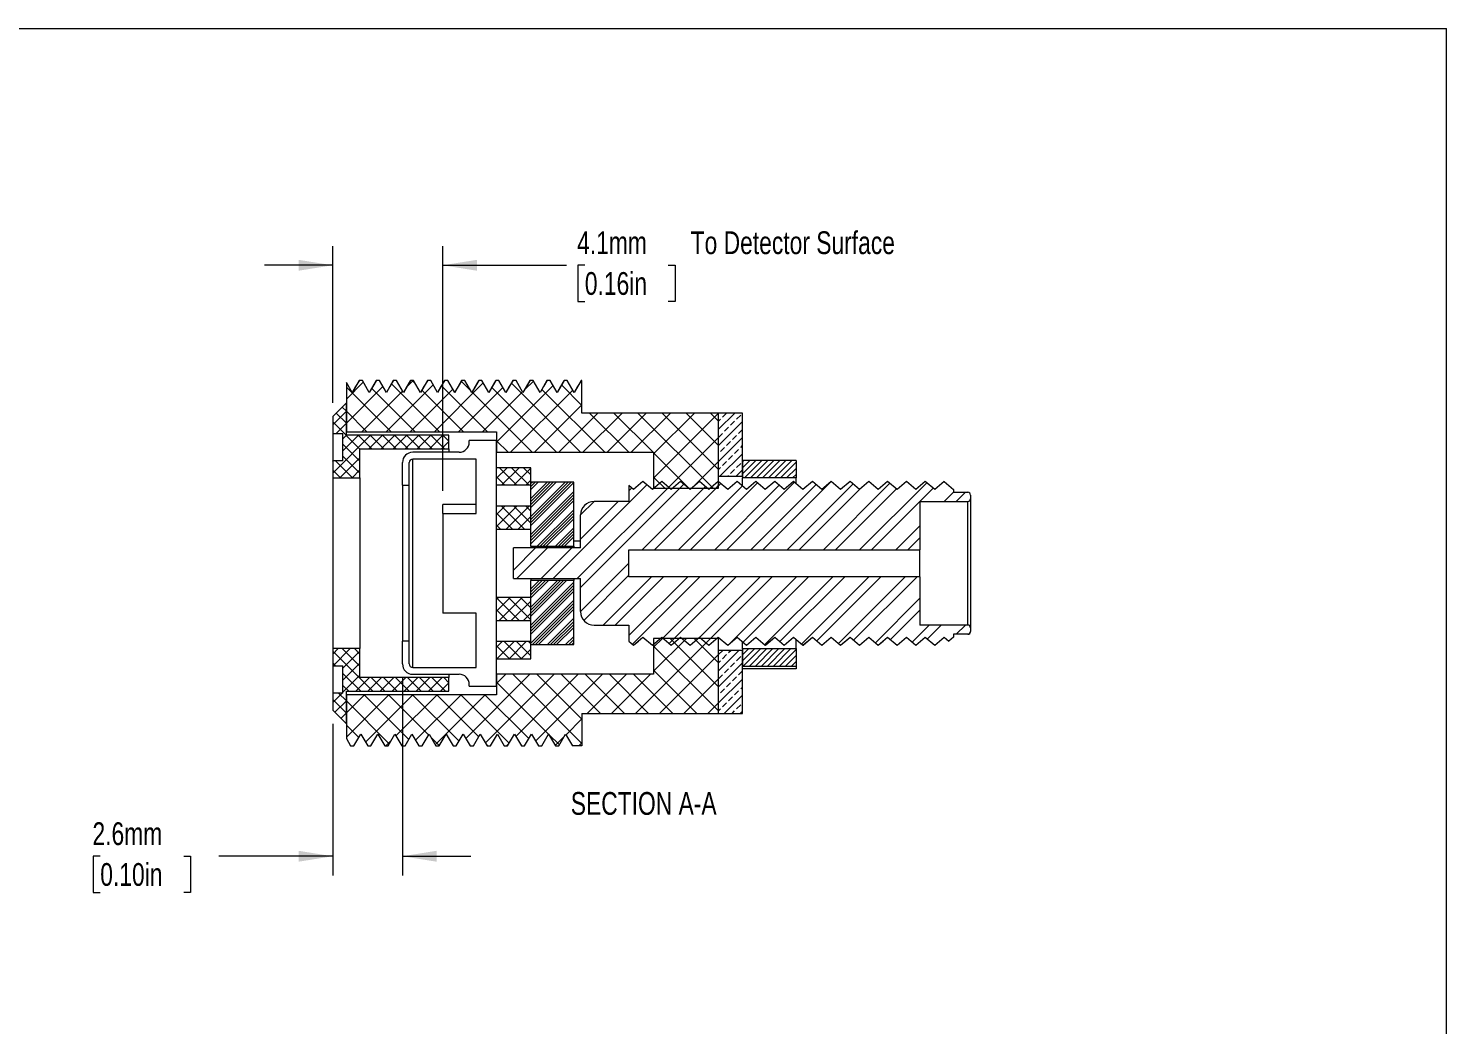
# Model space of a CAD drawing. Header units: millimetres. Extents: x 1 to 111, y 0 to 86.
# Drawn here: x 58.4 to 111.2, y 48.8 to 85.9 of the extents above; entities that cross this region are included whole.
import ezdxf

# ---------------------------------------------------------------- set-up
doc = ezdxf.new("R2010")
doc.units = ezdxf.units.MM
doc.header["$LTSCALE"] = 0.4
doc.styles.add('SLDTEXTSTYLE0', font='TXT', dxfattribs={"width": 0.75})
doc.dimstyles.new('SLDDIMSTYLE2', dxfattribs={"dimtxt": 0.846667, "dimasz": 1.27, "dimexe": 0, "dimexo": 0.0625, "dimgap": 0.211667, "dimtad": 0, "dimtih": 1, "dimtoh": 1, "dimdec": 1, "dimrnd": 1e-09, "dimzin": 12, "dimdsep": 46, "dimtxsty": 'SLDTEXTSTYLE0', "dimsah": 1, "dimcen": 0.09, "dimadec": 0, "dimazin": 3, "dimtfac": 1, "dimtdec": 1, "dimtmove": 0, "dimatfit": 0, "dimfxl": 1, "dimfrac": 2, "dimtolj": 1, "dimtzin": 12, "dimarcsym": 0})

# ---------------------------------------------------------------- blocks, each defined once
blk = doc.blocks.new('_D_8')
at = {"color": 7, "linetype": 'Continuous', "lineweight": 0}
for p, q in [((69.764, 71.93), (69.764, 77.757)), ((73.86, 68.652), (73.86, 77.757)), ((69.764, 77.046), (67.224, 77.046)), ((73.86, 77.046), (78.455, 77.046)), ((79.142, 77.046), (78.885, 77.046)), ((78.885, 77.046), (78.885, 75.701)), ((82.245, 77.046), (82.503, 77.046)), ((82.503, 77.046), (82.503, 75.701)), ((78.885, 75.701), (79.142, 75.701)), ((82.503, 75.701), (82.245, 75.701))]:
    blk.add_line(p, q, dxfattribs=at)
for points in [[(69.764, 77.046), (68.494, 77.249), (68.494, 76.843)], [(73.86, 77.046), (75.13, 76.843), (75.13, 77.249)]]:
    blk.add_solid(points, dxfattribs=at)
at = {"color": 7, "linetype": 'Continuous', "lineweight": 0, "attachment_point": 1, "style": 'SLDTEXTSTYLE0'}
for s, insert, char_height in [('4.1mm', (78.854, 78.309), 0.8467), ('To Detector Surface', (83.078, 78.309), 0.84667), ('0.16in', (79.142, 76.792), 0.8467)]:
    blk.add_mtext(s, dxfattribs=dict(at, insert=insert, char_height=char_height))
blk = doc.blocks.new('_D_9')
at = {"color": 7, "linetype": 'Continuous', "lineweight": 0}
for p, q in [((72.36, 61.707), (72.36, 54.353)), ((69.764, 59.992), (69.764, 54.353)), ((61.119, 55.064), (60.861, 55.064)), ((60.861, 55.064), (60.861, 53.718)), ((64.222, 55.064), (64.479, 55.064)), ((64.479, 55.064), (64.479, 53.718)), ((69.764, 55.064), (65.533, 55.064)), ((72.36, 55.064), (74.9, 55.064)), ((60.861, 53.718), (61.119, 53.718)), ((64.479, 53.718), (64.222, 53.718))]:
    blk.add_line(p, q, dxfattribs=at)
for points in [[(69.764, 55.064), (68.494, 55.267), (68.494, 54.861)], [(72.36, 55.064), (73.63, 54.861), (73.63, 55.267)]]:
    blk.add_solid(points, dxfattribs=at)
at = {"color": 7, "linetype": 'Continuous', "lineweight": 0, "char_height": 0.8467, "attachment_point": 1, "style": 'SLDTEXTSTYLE0'}
for s, insert in [('2.6mm', (60.83, 56.327)), ('0.10in', (61.119, 54.81))]:
    blk.add_mtext(s, dxfattribs=dict(at, insert=insert))

msp = doc.modelspace()

# ---------------------------------------------------------------- hatches: boundary and pattern name
at = {"linetype": 'Continuous', "lineweight": 0}
h = msp.add_hatch(dxfattribs=at)
h.set_pattern_fill('ANSI37', scale=0.2, style=0)
h.paths.add_polyline_path([(72.654, 72.756), (72.397, 72.311), (72.14, 72.756), (72.019, 72.756), (71.762, 72.311), (71.505, 72.756), (71.384, 72.756), (71.127, 72.311), (70.87, 72.756), (70.749, 72.756), (70.492, 72.311), (70.272, 72.691), (70.272, 70.851), (75.86, 70.851), (75.86, 70.089), (81.702, 70.089), (81.702, 68.755), (84.115, 68.755), (84.115, 71.549), (82.338, 71.549), (81.725, 71.549), (81.536, 71.549), (80.971, 71.549), (79.035, 71.549), (79.035, 72.756), (79.004, 72.756), (78.747, 72.311), (78.49, 72.756), (78.369, 72.756), (78.112, 72.311), (77.855, 72.756), (77.734, 72.756), (77.477, 72.311), (77.22, 72.756), (77.099, 72.756), (76.842, 72.311), (76.585, 72.756), (76.464, 72.756), (76.207, 72.311), (75.95, 72.756), (75.829, 72.756), (75.572, 72.311), (75.315, 72.756), (75.194, 72.756), (74.937, 72.311), (74.68, 72.756), (74.559, 72.756), (74.302, 72.311), (74.045, 72.756), (73.924, 72.756), (73.667, 72.311), (73.41, 72.756), (73.289, 72.756), (73.032, 72.311), (72.775, 72.756)], flags=0)
h = msp.add_hatch(dxfattribs=at)
h.set_pattern_fill('ANSI37', scale=0.1, style=0)
h.paths.add_polyline_path([(74.082, 70.724), (70.272, 70.724), (70.272, 71.93), (69.764, 71.422), (69.764, 70.787), (70.145, 70.787), (70.145, 69.771), (69.764, 69.771), (69.764, 69.136), (70.78, 69.136), (70.78, 70.216), (74.082, 70.216)], flags=0)
h = msp.add_hatch(dxfattribs=at)
h.set_pattern_fill('ANSI33', scale=0.0666667, style=0)
h.paths.add_polyline_path([(85.004, 69.187), (85.004, 71.549), (84.115, 71.549), (84.115, 69.187)], flags=0)
h = msp.add_hatch(dxfattribs=at)
h.set_pattern_fill('ANSI31', scale=0.05, style=0)
h.paths.add_polyline_path([(87.004, 69.136), (87.004, 69.785), (85.004, 69.785), (85.004, 69.136)], flags=0)
h = msp.add_hatch(dxfattribs=at)
h.set_pattern_fill('ANSI37', scale=0.1, style=0)
h.paths.add_polyline_path([(77.13, 68.876), (77.13, 69.517), (75.86, 69.517), (75.86, 68.876)], flags=0)
h = msp.add_hatch(dxfattribs=at)
h.set_pattern_fill('ANSI32', scale=0.1, style=0)
edge = h.paths.add_edge_path(flags=0)
edge.add_line((92.855, 68.601), (92.855, 68.711))
edge.add_line((92.855, 68.711), (92.505, 69.005))
edge.add_line((92.505, 69.005), (92.155, 68.711))
edge.add_line((92.155, 68.711), (91.805, 69.005))
edge.add_line((91.805, 69.005), (91.455, 68.711))
edge.add_line((91.455, 68.711), (91.105, 69.005))
edge.add_line((91.105, 69.005), (90.755, 68.711))
edge.add_line((90.755, 68.711), (90.405, 69.005))
edge.add_line((90.405, 69.005), (90.055, 68.711))
edge.add_line((90.055, 68.711), (89.705, 69.005))
edge.add_line((89.705, 69.005), (89.355, 68.711))
edge.add_line((89.355, 68.711), (89.005, 69.005))
edge.add_line((89.005, 69.005), (88.655, 68.711))
edge.add_line((88.655, 68.711), (88.305, 69.005))
edge.add_line((88.305, 69.005), (87.955, 68.711))
edge.add_line((87.955, 68.711), (87.605, 69.005))
edge.add_line((87.605, 69.005), (87.255, 68.711))
edge.add_line((87.255, 68.711), (86.905, 69.005))
edge.add_line((86.905, 69.005), (86.555, 68.711))
edge.add_line((86.555, 68.711), (86.205, 69.005))
edge.add_line((86.205, 69.005), (85.855, 68.711))
edge.add_line((85.855, 68.711), (85.505, 69.005))
edge.add_line((85.505, 69.005), (85.155, 68.711))
edge.add_line((85.155, 68.711), (84.805, 69.005))
edge.add_line((84.805, 69.005), (84.455, 68.711))
edge.add_line((84.455, 68.711), (84.105, 69.005))
edge.add_line((84.105, 69.005), (83.755, 68.711))
edge.add_line((83.755, 68.711), (83.405, 69.005))
edge.add_line((83.405, 69.005), (83.055, 68.711))
edge.add_line((83.055, 68.711), (82.705, 69.005))
edge.add_line((82.705, 69.005), (82.355, 68.711))
edge.add_line((82.355, 68.711), (82.005, 69.005))
edge.add_line((82.005, 69.005), (81.655, 68.711))
edge.add_line((81.655, 68.711), (81.305, 69.005))
edge.add_line((81.305, 69.005), (80.955, 68.711))
edge.add_line((80.955, 68.711), (80.785, 68.854))
edge.add_line((80.785, 68.854), (80.785, 68.259))
edge.add_line((80.785, 68.259), (79.485, 68.259))
edge.add_arc((79.485, 67.759), 0.5, 90, 180)
edge.add_line((78.985, 67.759), (78.985, 66.533))
edge.add_line((78.985, 66.533), (76.485, 66.533))
edge.add_line((76.485, 66.533), (76.485, 65.39))
edge.add_line((76.485, 65.39), (78.985, 65.39))
edge.add_line((78.985, 65.39), (78.985, 64.163))
edge.add_arc((79.485, 64.163), 0.5, 180, 270)
edge.add_line((79.485, 63.663), (80.785, 63.663))
edge.add_line((80.785, 63.663), (80.785, 63.06))
edge.add_line((80.785, 63.06), (80.955, 62.917))
edge.add_line((80.955, 62.917), (81.305, 63.211))
edge.add_line((81.305, 63.211), (81.655, 62.917))
edge.add_line((81.655, 62.917), (82.005, 63.211))
edge.add_line((82.005, 63.211), (82.355, 62.917))
edge.add_line((82.355, 62.917), (82.705, 63.211))
edge.add_line((82.705, 63.211), (83.055, 62.917))
edge.add_line((83.055, 62.917), (83.405, 63.211))
edge.add_line((83.405, 63.211), (83.755, 62.917))
edge.add_line((83.755, 62.917), (84.105, 63.211))
edge.add_line((84.105, 63.211), (84.455, 62.917))
edge.add_line((84.455, 62.917), (84.805, 63.211))
edge.add_line((84.805, 63.211), (85.155, 62.917))
edge.add_line((85.155, 62.917), (85.505, 63.211))
edge.add_line((85.505, 63.211), (85.855, 62.917))
edge.add_line((85.855, 62.917), (86.205, 63.211))
edge.add_line((86.205, 63.211), (86.555, 62.917))
edge.add_line((86.555, 62.917), (86.905, 63.211))
edge.add_line((86.905, 63.211), (87.255, 62.917))
edge.add_line((87.255, 62.917), (87.605, 63.211))
edge.add_line((87.605, 63.211), (87.955, 62.917))
edge.add_line((87.955, 62.917), (88.305, 63.211))
edge.add_line((88.305, 63.211), (88.655, 62.917))
edge.add_line((88.655, 62.917), (89.005, 63.211))
edge.add_line((89.005, 63.211), (89.355, 62.917))
edge.add_line((89.355, 62.917), (89.705, 63.211))
edge.add_line((89.705, 63.211), (90.055, 62.917))
edge.add_line((90.055, 62.917), (90.405, 63.211))
edge.add_line((90.405, 63.211), (90.755, 62.917))
edge.add_line((90.755, 62.917), (91.105, 63.211))
edge.add_line((91.105, 63.211), (91.455, 62.917))
edge.add_line((91.455, 62.917), (91.805, 63.211))
edge.add_line((91.805, 63.211), (92.155, 62.917))
edge.add_line((92.155, 62.917), (92.505, 63.211))
edge.add_line((92.505, 63.211), (92.68, 63.064))
edge.add_line((92.68, 63.064), (92.855, 63.211))
edge.add_line((92.855, 63.211), (92.855, 63.321))
edge.add_line((92.855, 63.321), (93.385, 63.321))
edge.add_arc((93.385, 63.421), 0.1, 270, 360)
edge.add_line((93.485, 63.421), (93.485, 63.563))
edge.add_arc((93.385, 63.563), 0.1, 0, 90)
edge.add_line((93.385, 63.663), (91.605, 63.663))
edge.add_line((91.605, 63.663), (91.605, 65.461))
edge.add_line((91.605, 65.461), (80.785, 65.461))
edge.add_line((80.785, 65.461), (80.785, 66.461))
edge.add_line((80.785, 66.461), (91.605, 66.461))
edge.add_line((91.605, 66.461), (91.605, 68.259))
edge.add_line((91.605, 68.259), (93.385, 68.259))
edge.add_arc((93.385, 68.359), 0.1, 270, 360)
edge.add_line((93.485, 68.359), (93.485, 68.501))
edge.add_arc((93.385, 68.501), 0.1, 360, 450)
edge.add_line((93.385, 68.601), (92.855, 68.601))
h = msp.add_hatch(dxfattribs=at)
h.set_pattern_fill('ANSI34', scale=0.025, style=0)
h.paths.add_polyline_path([(78.731, 66.596), (78.731, 68.984), (77.13, 68.984), (77.13, 66.596)], flags=0)
h = msp.add_hatch(dxfattribs=at)
h.set_pattern_fill('ANSI37', scale=0.1, style=0)
h.paths.add_polyline_path([(77.13, 67.231), (77.13, 68.086), (75.86, 68.086), (75.86, 67.231)], flags=0)
h = msp.add_hatch(dxfattribs=at)
h.set_pattern_fill('ANSI34', scale=0.025, style=0)
h.paths.add_polyline_path([(77.13, 65.326), (77.13, 62.938), (78.731, 62.938), (78.731, 65.326)], flags=0)
h = msp.add_hatch(dxfattribs=at)
h.set_pattern_fill('ANSI37', scale=0.1, style=0)
h.paths.add_polyline_path([(75.86, 64.691), (75.86, 63.836), (77.13, 63.836), (77.13, 64.691)], flags=0)
h = msp.add_hatch(dxfattribs=at)
h.set_pattern_fill('ANSI37', scale=0.1, style=0)
h.paths.add_polyline_path([(69.764, 60.5), (70.272, 59.992), (70.272, 61.199), (74.082, 61.199), (74.082, 61.707), (70.78, 61.707), (70.78, 62.786), (69.764, 62.786), (69.764, 62.151), (70.145, 62.151), (70.145, 61.135), (69.764, 61.135)], flags=0)
h = msp.add_hatch(dxfattribs=at)
h.set_pattern_fill('ANSI37', scale=0.2, style=0)
h.paths.add_polyline_path([(79.035, 59.167), (79.035, 60.373), (84.115, 60.373), (84.115, 63.167), (81.702, 63.167), (81.702, 61.834), (75.86, 61.834), (75.86, 61.072), (70.272, 61.072), (70.272, 59.442), (70.431, 59.167), (70.553, 59.167), (70.809, 59.611), (71.066, 59.167), (71.188, 59.167), (71.444, 59.611), (71.701, 59.167), (71.823, 59.167), (72.079, 59.611), (72.336, 59.167), (72.458, 59.167), (72.714, 59.611), (72.971, 59.167), (73.093, 59.167), (73.349, 59.611), (73.606, 59.167), (73.728, 59.167), (73.984, 59.611), (74.241, 59.167), (74.363, 59.167), (74.619, 59.611), (74.876, 59.167), (74.998, 59.167), (75.254, 59.611), (75.511, 59.167), (75.633, 59.167), (75.889, 59.611), (76.146, 59.167), (76.268, 59.167), (76.524, 59.611), (76.781, 59.167), (76.903, 59.167), (77.159, 59.611), (77.416, 59.167), (77.538, 59.167), (77.794, 59.611), (78.051, 59.167), (78.173, 59.167), (78.429, 59.611), (78.686, 59.167)], flags=0)
h = msp.add_hatch(dxfattribs=at)
h.set_pattern_fill('ANSI37', scale=0.1, style=0)
h.paths.add_polyline_path([(75.86, 63.046), (75.86, 62.405), (77.13, 62.405), (77.13, 63.046)], flags=0)
h = msp.add_hatch(dxfattribs=at)
h.set_pattern_fill('ANSI31', scale=0.05, style=0)
h.paths.add_polyline_path([(85.004, 62.786), (85.004, 62.137), (87.004, 62.137), (87.004, 62.786)], flags=0)
h = msp.add_hatch(dxfattribs=at)
h.set_pattern_fill('ANSI33', scale=0.0666667, style=0)
h.paths.add_polyline_path([(84.115, 62.735), (84.115, 60.373), (85.004, 60.373), (85.004, 62.735)], flags=0)

# ---------------------------------------------------------------- linework, layer by layer
at = {"color": 7, "linetype": 'Continuous', "lineweight": 0}
for p, q in [((0.632, 85.858), (111.196, 85.858)), ((111.196, 0.361), (111.196, 85.858)), ((70.492, 72.311), (70.272, 72.691)), ((70.272, 72.691), (70.272, 70.851)), ((70.749, 72.756), (70.492, 72.311)), ((70.746, 72.749), (70.749, 72.756)), ((70.87, 72.756), (70.749, 72.756)), ((71.127, 72.311), (70.87, 72.756)), ((71.384, 72.756), (71.127, 72.311)), ((71.381, 72.748), (71.384, 72.756)), ((71.505, 72.756), (71.384, 72.756)), ((71.762, 72.311), (71.505, 72.756)), ((72.019, 72.756), (71.762, 72.311)), ((72.016, 72.749), (72.019, 72.756)), ((72.14, 72.756), (72.019, 72.756)), ((72.397, 72.311), (72.14, 72.756)), ((72.654, 72.756), (72.397, 72.311)), ((72.651, 72.749), (72.654, 72.756)), ((72.775, 72.756), (72.654, 72.756)), ((73.032, 72.311), (72.775, 72.756)), ((73.289, 72.756), (73.032, 72.311)), ((73.286, 72.75), (73.289, 72.756)), ((73.41, 72.756), (73.289, 72.756)), ((73.667, 72.311), (73.41, 72.756)), ((73.924, 72.756), (73.667, 72.311)), ((73.921, 72.748), (73.924, 72.756)), ((74.045, 72.756), (73.924, 72.756)), ((74.302, 72.311), (74.045, 72.756)), ((74.559, 72.756), (74.302, 72.311)), ((74.556, 72.75), (74.559, 72.756)), ((74.68, 72.756), (74.559, 72.756)), ((74.937, 72.311), (74.68, 72.756)), ((75.194, 72.756), (74.937, 72.311)), ((75.191, 72.749), (75.194, 72.756)), ((75.315, 72.756), (75.194, 72.756)), ((75.572, 72.311), (75.315, 72.756)), ((75.829, 72.756), (75.572, 72.311)), ((75.826, 72.749), (75.829, 72.756)), ((75.95, 72.756), (75.829, 72.756)), ((76.207, 72.311), (75.95, 72.756)), ((76.464, 72.756), (76.207, 72.311)), ((76.461, 72.75), (76.464, 72.756)), ((76.585, 72.756), (76.464, 72.756)), ((76.842, 72.311), (76.585, 72.756)), ((77.099, 72.756), (76.842, 72.311)), ((77.096, 72.749), (77.099, 72.756)), ((77.22, 72.756), (77.099, 72.756)), ((77.477, 72.311), (77.22, 72.756)), ((77.734, 72.756), (77.477, 72.311)), ((77.731, 72.749), (77.734, 72.756)), ((77.855, 72.756), (77.734, 72.756)), ((78.112, 72.311), (77.855, 72.756)), ((78.369, 72.756), (78.112, 72.311)), ((78.366, 72.749), (78.369, 72.756)), ((78.49, 72.756), (78.369, 72.756)), ((78.747, 72.311), (78.49, 72.756)), ((79.004, 72.756), (78.747, 72.311)), ((79.001, 72.749), (79.004, 72.756)), ((79.035, 72.756), (79.004, 72.756)), ((79.035, 71.549), (79.035, 72.756)), ((69.764, 71.422), (70.272, 71.93)), ((70.272, 70.724), (70.272, 71.93)), ((69.764, 71.422), (69.764, 70.787)), ((80.971, 71.549), (79.035, 71.549)), ((81.536, 71.549), (80.971, 71.549)), ((81.725, 71.549), (81.536, 71.549)), ((82.338, 71.549), (81.725, 71.549)), ((84.115, 71.549), (82.338, 71.549)), ((84.115, 69.187), (84.115, 71.549)), ((85.004, 71.549), (84.115, 71.549)), ((84.115, 68.755), (84.115, 71.549)), ((85.004, 69.187), (85.004, 71.549)), ((69.764, 70.787), (70.145, 70.787)), ((69.764, 70.787), (69.764, 69.771)), ((70.145, 69.771), (70.145, 70.787)), ((70.272, 70.851), (75.86, 70.851)), ((74.082, 70.724), (70.272, 70.724)), ((74.082, 70.216), (74.082, 70.724)), ((75.86, 70.851), (75.86, 70.089)), ((70.78, 70.216), (74.082, 70.216)), ((70.78, 69.136), (70.78, 70.216)), ((74.082, 70.216), (74.082, 70.089)), ((75.86, 70.533), (74.844, 70.533)), ((74.844, 70.47), (74.844, 70.533)), ((75.86, 61.389), (75.86, 70.533)), ((69.764, 69.771), (69.764, 69.136)), ((70.145, 69.771), (69.764, 69.771)), ((72.36, 68.861), (72.36, 69.708)), ((72.614, 68.861), (72.614, 69.708)), ((74.463, 70.089), (72.741, 70.089)), ((75.098, 69.835), (72.741, 69.835)), ((72.741, 62.088), (72.741, 69.835)), ((75.098, 67.816), (75.098, 69.835)), ((75.86, 70.089), (81.702, 70.089)), ((81.702, 70.089), (81.702, 68.755)), ((87.004, 69.785), (85.004, 69.785)), ((85.004, 69.785), (85.004, 69.136)), ((87.004, 69.785), (87.004, 69.136)), ((69.764, 69.136), (70.78, 69.136)), ((69.764, 69.136), (69.764, 62.786)), ((70.78, 69.136), (70.78, 62.786)), ((77.13, 69.517), (75.86, 69.517)), ((75.86, 68.876), (75.86, 69.517)), ((77.13, 68.876), (77.13, 69.517)), ((85.004, 69.187), (84.115, 69.187)), ((87.004, 69.136), (85.004, 69.136)), ((85.004, 68.841), (85.004, 69.136)), ((87.004, 68.925), (87.004, 69.136)), ((72.36, 68.861), (72.614, 68.861)), ((72.36, 68.861), (72.36, 63.061)), ((72.614, 63.061), (72.614, 68.861)), ((75.86, 68.876), (77.13, 68.876)), ((77.13, 66.596), (77.13, 68.984)), ((78.731, 68.984), (77.13, 68.984)), ((78.731, 66.596), (78.731, 68.984)), ((80.955, 68.711), (80.785, 68.854)), ((80.785, 68.854), (80.785, 68.259)), ((81.305, 69.005), (80.955, 68.711)), ((81.655, 68.711), (81.305, 69.005)), ((82.005, 69.005), (81.655, 68.711)), ((81.702, 68.755), (84.115, 68.755)), ((81.702, 68.755), (81.702, 68.752)), ((82.355, 68.711), (82.005, 69.005)), ((82.705, 69.005), (82.355, 68.711)), ((83.055, 68.711), (82.705, 69.005)), ((83.405, 69.005), (83.055, 68.711)), ((83.755, 68.711), (83.405, 69.005)), ((84.105, 69.005), (83.755, 68.711)), ((84.455, 68.711), (84.105, 69.005)), ((84.805, 69.005), (84.455, 68.711)), ((85.155, 68.711), (84.805, 69.005)), ((85.505, 69.005), (85.155, 68.711)), ((85.855, 68.711), (85.505, 69.005)), ((86.205, 69.005), (85.855, 68.711)), ((86.555, 68.711), (86.205, 69.005)), ((86.905, 69.005), (86.555, 68.711)), ((87.255, 68.711), (86.905, 69.005)), ((87.605, 69.005), (87.255, 68.711)), ((87.955, 68.711), (87.605, 69.005)), ((88.305, 69.005), (87.955, 68.711)), ((88.655, 68.711), (88.305, 69.005)), ((89.005, 69.005), (88.655, 68.711)), ((89.355, 68.711), (89.005, 69.005)), ((89.705, 69.005), (89.355, 68.711)), ((90.055, 68.711), (89.705, 69.005)), ((90.405, 69.005), (90.055, 68.711)), ((90.755, 68.711), (90.405, 69.005)), ((91.105, 69.005), (90.755, 68.711)), ((91.455, 68.711), (91.105, 69.005)), ((91.805, 69.005), (91.455, 68.711)), ((92.155, 68.711), (91.805, 69.005)), ((92.505, 69.005), (92.155, 68.711)), ((92.505, 69.005), (92.855, 68.711)), ((92.855, 68.711), (92.855, 68.601)), ((92.855, 68.601), (93.385, 68.601)), ((75.098, 68.144), (73.86, 68.144)), ((73.86, 67.816), (73.86, 68.144)), ((77.13, 68.086), (75.86, 68.086)), ((75.86, 67.231), (75.86, 68.086)), ((77.13, 67.231), (77.13, 68.086)), ((80.785, 68.259), (79.485, 68.259)), ((91.605, 68.259), (93.385, 68.259)), ((91.605, 68.259), (91.605, 66.461)), ((93.385, 63.663), (93.385, 68.259)), ((93.485, 68.501), (93.485, 68.359)), ((93.485, 68.359), (93.485, 63.563)), ((73.86, 67.816), (73.86, 64.106)), ((73.86, 67.816), (75.098, 67.816)), ((78.985, 66.533), (78.985, 67.759)), ((75.86, 67.231), (77.13, 67.231)), ((76.485, 65.39), (76.485, 66.533)), ((78.985, 66.533), (76.485, 66.533)), ((77.13, 66.596), (78.731, 66.596)), ((77.13, 66.596), (77.13, 66.533)), ((78.985, 66.78), (78.731, 66.78)), ((78.731, 66.596), (78.731, 66.533)), ((80.785, 66.461), (91.605, 66.461)), ((80.785, 65.461), (80.785, 66.461)), ((91.605, 65.461), (91.605, 66.461)), ((91.605, 65.461), (80.785, 65.461)), ((91.605, 65.461), (91.605, 63.663)), ((76.485, 65.39), (78.985, 65.39)), ((77.13, 65.39), (77.13, 65.326)), ((78.731, 65.326), (77.13, 65.326)), ((77.13, 62.938), (77.13, 65.326)), ((78.731, 65.39), (78.731, 65.326)), ((78.731, 62.938), (78.731, 65.326)), ((78.985, 64.163), (78.985, 65.39)), ((77.13, 64.691), (75.86, 64.691)), ((75.86, 63.836), (75.86, 64.691)), ((77.13, 63.836), (77.13, 64.691)), ((75.098, 64.106), (73.86, 64.106)), ((75.098, 62.088), (75.098, 64.106)), ((75.86, 63.836), (77.13, 63.836)), ((79.485, 63.663), (80.785, 63.663)), ((80.785, 63.663), (80.785, 63.06)), ((93.385, 63.663), (91.605, 63.663)), ((93.385, 63.321), (92.855, 63.321)), ((92.855, 63.321), (92.855, 63.211)), ((93.485, 63.563), (93.485, 63.421)), ((69.764, 62.786), (69.764, 62.151)), ((70.78, 62.786), (69.764, 62.786)), ((70.78, 61.707), (70.78, 62.786)), ((72.36, 62.215), (72.36, 63.061)), ((72.614, 63.061), (72.36, 63.061)), ((72.614, 62.215), (72.614, 63.061)), ((77.13, 63.046), (75.86, 63.046)), ((75.86, 62.405), (75.86, 63.046)), ((77.13, 62.405), (77.13, 63.046)), ((77.13, 62.938), (78.731, 62.938)), ((80.785, 63.06), (80.955, 62.917)), ((80.955, 62.917), (81.305, 63.211)), ((80.957, 62.921), (80.955, 62.917)), ((81.305, 63.211), (81.655, 62.917)), ((81.655, 62.917), (82.005, 63.211)), ((81.657, 62.921), (81.655, 62.917)), ((81.657, 62.919), (81.702, 62.956)), ((81.702, 63.167), (81.702, 61.834)), ((84.115, 63.167), (81.702, 63.167)), ((81.955, 63.168), (82.005, 63.21)), ((82.005, 63.211), (82.355, 62.917)), ((82.355, 62.917), (82.705, 63.211)), ((82.655, 63.168), (82.705, 63.21)), ((82.705, 63.211), (83.055, 62.917)), ((83.055, 62.917), (83.405, 63.211)), ((83.355, 63.168), (83.405, 63.21)), ((83.405, 63.211), (83.755, 62.917)), ((83.755, 62.917), (84.105, 63.211)), ((84.055, 63.168), (84.105, 63.21)), ((84.105, 63.211), (84.455, 62.917)), ((84.115, 63.197), (84.115, 63.167)), ((84.115, 60.373), (84.115, 63.167)), ((84.455, 62.917), (84.805, 63.211)), ((84.457, 62.921), (84.455, 62.917)), ((84.805, 63.211), (85.155, 62.917)), ((85.004, 62.786), (85.004, 63.039)), ((85.004, 62.786), (87.004, 62.786)), ((85.004, 62.786), (85.004, 62.137)), ((85.155, 62.917), (85.505, 63.211)), ((85.157, 62.921), (85.155, 62.917)), ((85.505, 63.211), (85.855, 62.917)), ((85.855, 62.917), (86.205, 63.211)), ((85.857, 62.921), (85.855, 62.917)), ((86.205, 63.211), (86.555, 62.917)), ((86.555, 62.917), (86.905, 63.211)), ((86.557, 62.921), (86.555, 62.917)), ((86.905, 63.211), (87.255, 62.917)), ((87.004, 62.786), (87.004, 63.126)), ((87.004, 62.786), (87.004, 62.137)), ((87.255, 62.917), (87.605, 63.211)), ((87.257, 62.921), (87.255, 62.917)), ((87.605, 63.211), (87.955, 62.917)), ((87.955, 62.917), (88.305, 63.211)), ((87.957, 62.921), (87.955, 62.917)), ((88.305, 63.211), (88.655, 62.917)), ((88.655, 62.917), (89.005, 63.211)), ((88.657, 62.921), (88.655, 62.917)), ((89.005, 63.211), (89.355, 62.917)), ((89.355, 62.917), (89.705, 63.211)), ((89.357, 62.921), (89.355, 62.917)), ((89.705, 63.211), (90.055, 62.917)), ((90.055, 62.917), (90.405, 63.211)), ((90.057, 62.921), (90.055, 62.917)), ((90.405, 63.211), (90.755, 62.917)), ((90.755, 62.917), (91.105, 63.211)), ((90.757, 62.921), (90.755, 62.917)), ((91.105, 63.211), (91.455, 62.917)), ((91.455, 62.917), (91.805, 63.211)), ((91.457, 62.921), (91.455, 62.917)), ((91.805, 63.211), (92.155, 62.917)), ((92.155, 62.917), (92.505, 63.211)), ((92.157, 62.921), (92.155, 62.917)), ((92.505, 63.211), (92.68, 63.064)), ((92.855, 63.211), (92.68, 63.064)), ((75.86, 62.405), (77.13, 62.405)), ((84.115, 62.735), (85.004, 62.735)), ((84.115, 60.373), (84.115, 62.735)), ((85.004, 60.373), (85.004, 62.735)), ((69.764, 62.151), (70.145, 62.151)), ((69.764, 62.151), (69.764, 61.135)), ((70.145, 61.135), (70.145, 62.151)), ((72.741, 62.088), (75.098, 62.088)), ((72.741, 61.834), (74.463, 61.834)), ((74.082, 61.834), (74.082, 61.707)), ((75.86, 61.834), (75.86, 61.072)), ((81.702, 61.834), (75.86, 61.834)), ((85.004, 62.137), (87.004, 62.137)), ((87.004, 62.037), (85.004, 62.037)), ((87.004, 62.137), (87.004, 62.037)), ((70.272, 61.199), (74.082, 61.199)), ((70.272, 59.992), (70.272, 61.199)), ((74.082, 61.707), (70.78, 61.707)), ((74.082, 61.199), (74.082, 61.707)), ((74.844, 61.389), (74.844, 61.453)), ((74.844, 61.389), (75.86, 61.389)), ((69.764, 61.135), (69.764, 60.5)), ((70.145, 61.135), (69.764, 61.135)), ((75.86, 61.072), (70.272, 61.072)), ((70.272, 61.072), (70.272, 59.442)), ((70.272, 59.992), (69.764, 60.5)), ((79.035, 60.373), (84.115, 60.373)), ((79.035, 60.373), (79.035, 59.167)), ((84.115, 60.373), (85.004, 60.373)), ((70.553, 59.167), (70.809, 59.611)), ((70.809, 59.611), (71.066, 59.167)), ((71.188, 59.167), (71.444, 59.611)), ((71.444, 59.611), (71.701, 59.167)), ((71.823, 59.167), (72.079, 59.611)), ((72.079, 59.611), (72.336, 59.167)), ((72.458, 59.167), (72.714, 59.611)), ((72.714, 59.611), (72.971, 59.167)), ((73.093, 59.167), (73.349, 59.611)), ((73.349, 59.611), (73.606, 59.167)), ((73.728, 59.167), (73.984, 59.611)), ((73.984, 59.611), (74.241, 59.167)), ((74.363, 59.167), (74.619, 59.611)), ((74.619, 59.611), (74.876, 59.167)), ((74.998, 59.167), (75.254, 59.611)), ((75.254, 59.611), (75.511, 59.167)), ((75.633, 59.167), (75.889, 59.611)), ((75.889, 59.611), (76.146, 59.167)), ((76.268, 59.167), (76.524, 59.611)), ((76.524, 59.611), (76.781, 59.167)), ((76.903, 59.167), (77.159, 59.611)), ((77.159, 59.611), (77.416, 59.167)), ((77.538, 59.167), (77.794, 59.611)), ((77.794, 59.611), (78.051, 59.167)), ((78.173, 59.167), (78.429, 59.611)), ((78.429, 59.611), (78.686, 59.167)), ((70.272, 59.442), (70.431, 59.167)), ((70.431, 59.167), (70.553, 59.167)), ((71.066, 59.167), (71.188, 59.167)), ((71.701, 59.167), (71.823, 59.167)), ((72.336, 59.167), (72.458, 59.167)), ((72.971, 59.167), (73.093, 59.167)), ((73.606, 59.167), (73.728, 59.167)), ((74.241, 59.167), (74.363, 59.167)), ((74.876, 59.167), (74.998, 59.167)), ((75.511, 59.167), (75.633, 59.167)), ((76.146, 59.167), (76.268, 59.167)), ((76.781, 59.167), (76.903, 59.167)), ((77.416, 59.167), (77.538, 59.167)), ((78.051, 59.167), (78.173, 59.167)), ((79.035, 59.167), (78.686, 59.167))]:
    msp.add_line(p, q, dxfattribs=at)
at = {"color": 7, "linetype": 'Continuous', "lineweight": 0, "flags": 128}
for points in [[(70.746, 72.753), (70.617, 72.531), (70.491, 72.312)], [(71.381, 72.753), (71.252, 72.531), (71.126, 72.312)], [(72.016, 72.753), (71.887, 72.531), (71.761, 72.312)], [(72.651, 72.753), (72.522, 72.531), (72.396, 72.312)], [(73.286, 72.753), (73.157, 72.531), (73.031, 72.312)], [(73.921, 72.753), (73.792, 72.531), (73.666, 72.312)], [(74.556, 72.753), (74.427, 72.531), (74.301, 72.312)], [(75.191, 72.753), (75.062, 72.531), (74.936, 72.312)], [(75.826, 72.753), (75.697, 72.531), (75.571, 72.312)], [(76.461, 72.753), (76.332, 72.531), (76.206, 72.312)], [(77.096, 72.753), (76.967, 72.531), (76.841, 72.312)], [(77.731, 72.753), (77.602, 72.531), (77.476, 72.312)], [(78.366, 72.753), (78.237, 72.531), (78.111, 72.312)], [(79.001, 72.753), (78.872, 72.531), (78.746, 72.312)], [(81.305, 69.005), (81.295, 68.991), (81.293, 68.986)], [(84.805, 69.005), (84.795, 68.991), (84.793, 68.986)], [(85.505, 69.005), (85.495, 68.991), (85.493, 68.986)], [(86.205, 69.005), (86.195, 68.991), (86.193, 68.986)], [(86.905, 69.005), (86.895, 68.991), (86.893, 68.986)], [(87.605, 69.005), (87.595, 68.991), (87.593, 68.986)], [(88.305, 69.005), (88.295, 68.991), (88.293, 68.986)], [(89.005, 69.005), (88.995, 68.991), (88.993, 68.986)], [(89.705, 69.005), (89.695, 68.991), (89.693, 68.986)], [(90.405, 69.005), (90.395, 68.991), (90.393, 68.986)], [(91.105, 69.005), (91.095, 68.991), (91.093, 68.986)], [(91.805, 69.005), (91.795, 68.991), (91.793, 68.986)], [(92.505, 69.005), (92.495, 68.991), (92.493, 68.986)], [(80.957, 62.919), (81.133, 63.065), (81.305, 63.21)], [(84.457, 62.919), (84.633, 63.065), (84.805, 63.21)], [(85.157, 62.919), (85.333, 63.065), (85.505, 63.21)], [(85.857, 62.919), (86.033, 63.065), (86.205, 63.21)], [(86.557, 62.919), (86.733, 63.065), (86.905, 63.21)], [(87.257, 62.919), (87.433, 63.065), (87.605, 63.21)], [(87.957, 62.919), (88.133, 63.065), (88.305, 63.21)], [(88.657, 62.919), (88.833, 63.065), (89.005, 63.21)], [(89.357, 62.919), (89.533, 63.065), (89.705, 63.21)], [(90.057, 62.919), (90.233, 63.065), (90.405, 63.21)], [(90.757, 62.919), (90.933, 63.065), (91.105, 63.21)], [(91.457, 62.919), (91.633, 63.065), (91.805, 63.21)], [(92.157, 62.919), (92.333, 63.065), (92.505, 63.21)]]:
    msp.add_lwpolyline(points, dxfattribs=at)
at = {"color": 7, "linetype": 'Continuous', "lineweight": 0}
for centre, radius, start, end in [((74.463, 70.47), 0.381, 270, 0), ((72.741, 69.708), 0.381, 90, 180), ((72.741, 69.708), 0.127, 90, 180), ((93.385, 68.501), 0.1, 360, 90), ((79.485, 67.759), 0.5, 90, 180), ((93.385, 68.359), 0.1, 270, 360), ((79.485, 64.163), 0.5, 180, 270), ((93.385, 63.563), 0.1, 0, 90), ((93.385, 63.421), 0.1, 270, 0), ((72.741, 62.215), 0.381, 180, 270), ((72.741, 62.215), 0.127, 180, 270), ((74.463, 61.453), 0.381, 360, 90)]:
    msp.add_arc(centre, radius, start, end, dxfattribs=at)

# ---------------------------------------------------------------- texts
at = {"color": 7, "linetype": 'Continuous', "lineweight": 0, "insert": (81.332, 57.452), "char_height": 0.84667, "attachment_point": 2, "style": 'SLDTEXTSTYLE0'}
msp.add_mtext('SECTION A-A', dxfattribs=at)

# ---------------------------------------------------------------- dimensions: what is measured, and where the dimension line sits
at = {"color": 7, "linetype": 'Continuous', "lineweight": 0}
dim = msp.add_linear_dim(base=(73.86, 77.046), p1=(69.764, 71.422), p2=(73.86, 68.144), text='<> To Detector Surface', dimstyle='SLDDIMSTYLE2', dxfattribs=at)
dim.commit()
dim.dimension.update_dxf_attribs({"geometry": '_D_8', "text_midpoint": (86.303, 77.046), "dimtype": 160})
dim = msp.add_linear_dim(base=(72.36, 55.064), p1=(69.764, 60.5), p2=(72.36, 62.215), dimstyle='SLDDIMSTYLE2', dxfattribs=at)
dim.commit()
dim.dimension.update_dxf_attribs({"geometry": '_D_9', "text_midpoint": (62.67, 55.064), "dimtype": 160})

doc.saveas('drawing.dxf')
